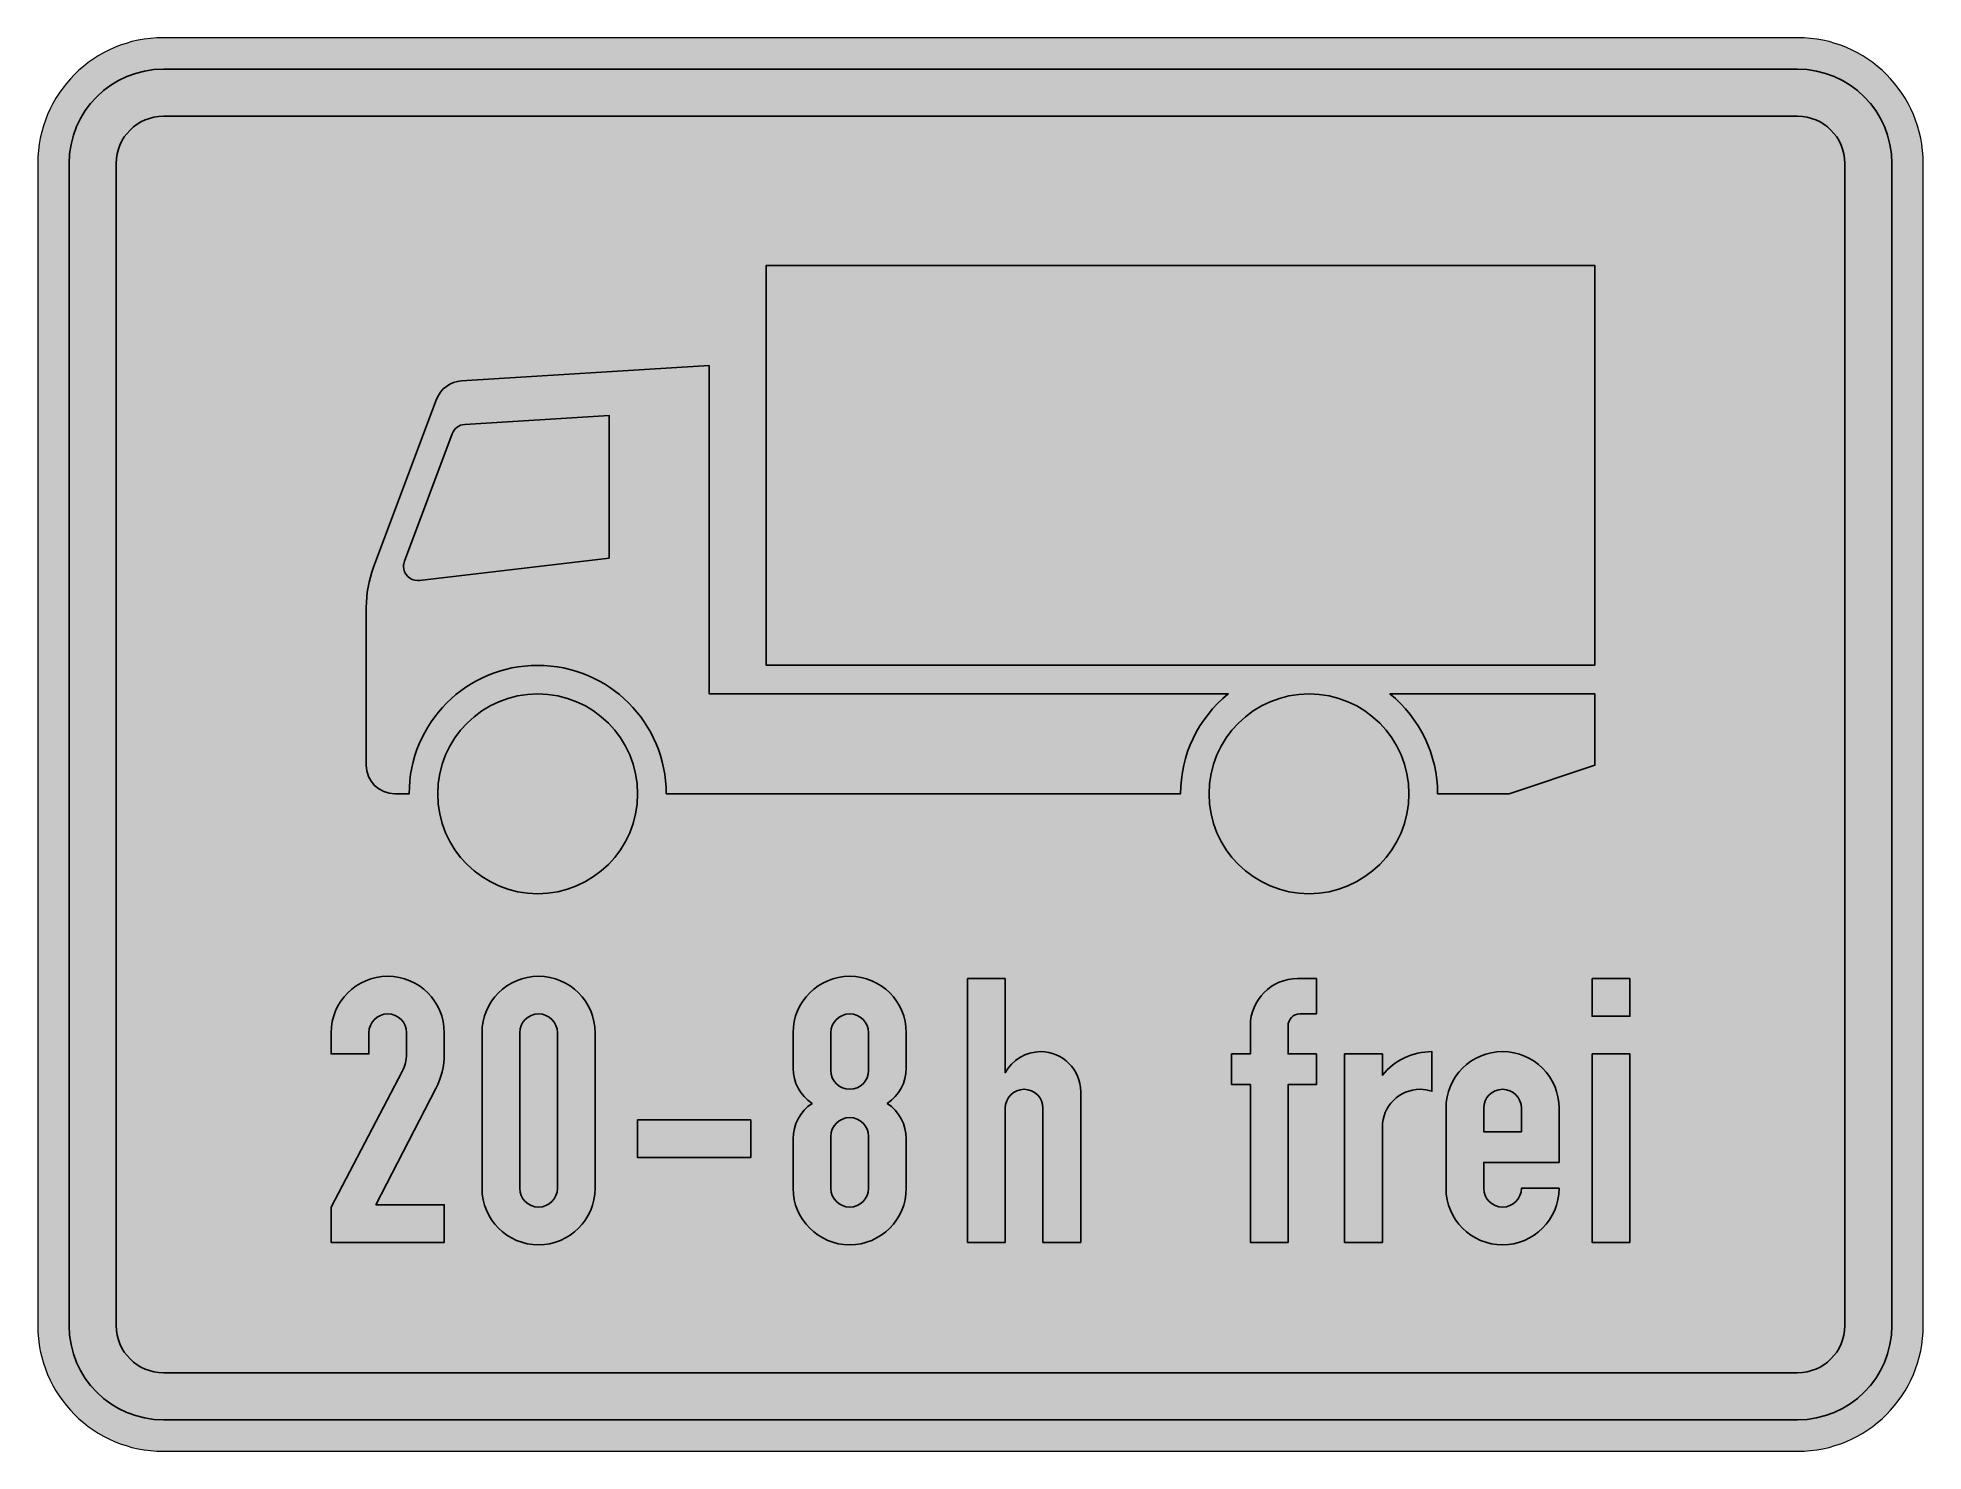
# Model space of a CAD drawing. Header units: centimetres. Extents: x 0 to 60, y 0 to 45.
import ezdxf

# ---------------------------------------------------------------- set-up
doc = ezdxf.new("R2010")
doc.units = ezdxf.units.CM
doc.header["$MEASUREMENT"] = 0
doc.layers.add('Ebene 1', color=7, linetype='Continuous')

msp = doc.modelspace()

# ---------------------------------------------------------------- hatches: boundary and pattern name
at = {"layer": 'Ebene 1', "true_color": 0xfefefe}
h = msp.add_hatch(color=7, dxfattribs=at)
edge = h.paths.add_edge_path()
edge.add_spline(control_points=[(4, 0), (1.78975, 0), (0, 1.78975), (0, 4), (0, 4), (0, 41), (0, 41), (0, 43.21025), (1.78975, 45), (4, 45), (4, 45), (56, 45), (56, 45), (58.21025, 45), (60, 43.21025), (60, 41), (60, 41), (60, 4), (60, 4), (60, 1.78975), (58.21025, 0), (56, 0), (56, 0), (4, 0), (4, 0)], knot_values=[0, 0, 0, 0, 0.125, 0.125, 0.125, 0.25, 0.25, 0.25, 0.375, 0.375, 0.375, 0.5, 0.5, 0.5, 0.625, 0.625, 0.625, 0.75, 0.75, 0.75, 0.875, 0.875, 0.875, 1, 1, 1, 1], degree=3, periodic=1)
at = {"layer": 'Ebene 1', "true_color": 0x2b2a29}
h = msp.add_hatch(color=250, dxfattribs=at)
edge = h.paths.add_edge_path()
edge.add_spline(control_points=[(4, 1), (2.34231, 1), (1, 2.34231), (1, 4), (1, 4), (1, 41), (1, 41), (1, 42.65769), (2.34231, 44), (4, 44), (4, 44), (56, 44), (56, 44), (57.65769, 44), (59, 42.65769), (59, 41), (59, 41), (59, 4), (59, 4), (59, 2.34231), (57.65769, 1), (56, 1), (56, 1), (4, 1), (4, 1)], knot_values=[0, 0, 0, 0, 0.125, 0.125, 0.125, 0.25, 0.25, 0.25, 0.375, 0.375, 0.375, 0.5, 0.5, 0.5, 0.625, 0.625, 0.625, 0.75, 0.75, 0.75, 0.875, 0.875, 0.875, 1, 1, 1, 1], degree=3, periodic=1)
at = {"layer": 'Ebene 1', "true_color": 0xfefefe}
h = msp.add_hatch(color=7, dxfattribs=at)
edge = h.paths.add_edge_path()
edge.add_spline(control_points=[(4, 2.5), (3.17116, 2.5), (2.5, 3.17116), (2.5, 4), (2.5, 4), (2.5, 41), (2.5, 41), (2.5, 41.82884), (3.17116, 42.5), (4, 42.5), (4, 42.5), (56, 42.5), (56, 42.5), (56.82884, 42.5), (57.5, 41.82884), (57.5, 41), (57.5, 41), (57.5, 4), (57.5, 4), (57.5, 3.17116), (56.82884, 2.5), (56, 2.5), (56, 2.5), (4, 2.5), (4, 2.5)], knot_values=[0, 0, 0, 0, 0.125, 0.125, 0.125, 0.25, 0.25, 0.25, 0.375, 0.375, 0.375, 0.5, 0.5, 0.5, 0.625, 0.625, 0.625, 0.75, 0.75, 0.75, 0.875, 0.875, 0.875, 1, 1, 1, 1], degree=3, periodic=1)
at = {"layer": 'Ebene 1', "true_color": 0x2b2a29}
h = msp.add_hatch(color=250, dxfattribs=at)
edge = h.paths.add_edge_path()
edge.add_spline(control_points=[(49.5454, 25.02273), (49.5454, 25.02273), (49.5454, 37.75), (49.5454, 37.75), (49.5454, 37.75), (23.1818, 37.75), (23.1818, 37.75), (23.1818, 37.75), (23.1818, 25.02273), (23.1818, 25.02273), (23.1818, 25.02273), (49.5454, 25.02273), (49.5454, 25.02273)], knot_values=[0, 0, 0, 0, 0.25, 0.25, 0.25, 0.5, 0.5, 0.5, 0.75, 0.75, 0.75, 1, 1, 1, 1], degree=3, periodic=1)
h = msp.add_hatch(color=250, dxfattribs=at)
edge = h.paths.add_edge_path()
edge.add_spline(control_points=[(21.3636, 34.56818), (21.3636, 34.56818), (13.48826, 34.07823), (13.48826, 34.07823), (13.12997, 34.05584), (12.81898, 33.82564), (12.69293, 33.48951), (12.69293, 33.48951), (10.68642, 28.14127), (10.68642, 28.14127), (10.53262, 27.73111), (10.455, 27.30305), (10.455, 26.865), (10.455, 26.865), (10.455, 21.84), (10.455, 21.84), (10.455, 21.33717), (10.86217, 20.93), (11.365, 20.93), (11.365, 20.93), (11.82, 20.93), (11.82, 20.93), (11.82, 23.18998), (13.65002, 25.02), (15.91, 25.02), (18.16998, 25.02), (20, 23.18998), (20, 20.93), (20, 20.93), (36.365, 20.93), (36.365, 20.93), (36.365, 22.1667), (36.92229, 23.33364), (37.88413, 24.111), (37.88413, 24.111), (21.3636, 24.11364), (21.3636, 24.11364), (21.3636, 24.11364), (21.3636, 34.56818), (21.3636, 34.56818)], knot_values=[0, 0, 0, 0, 0.07692308, 0.07692308, 0.07692308, 0.15384615, 0.15384615, 0.15384615, 0.23076923, 0.23076923, 0.23076923, 0.30769231, 0.30769231, 0.30769231, 0.38461538, 0.38461538, 0.38461538, 0.46153846, 0.46153846, 0.46153846, 0.53846154, 0.53846154, 0.53846154, 0.61538462, 0.61538462, 0.61538462, 0.69230769, 0.69230769, 0.69230769, 0.76923077, 0.76923077, 0.76923077, 0.84615385, 0.84615385, 0.84615385, 0.92307692, 0.92307692, 0.92307692, 1, 1, 1, 1], degree=3, periodic=1)
at = {"layer": 'Ebene 1', "true_color": 0xfefefe}
h = msp.add_hatch(color=7, dxfattribs=at)
edge = h.paths.add_edge_path()
edge.add_spline(control_points=[(18.1818, 28.43182), (18.1818, 28.43182), (18.1818, 32.97727), (18.1818, 32.97727), (18.1818, 32.97727), (13.58663, 32.68911), (13.58663, 32.68911), (13.40748, 32.67792), (13.25199, 32.56282), (13.18897, 32.39475), (13.18897, 32.39475), (11.66895, 28.33472), (11.66895, 28.33472), (11.64971, 28.28339), (11.64, 28.22982), (11.64, 28.175), (11.64, 27.92358), (11.84358, 27.72), (12.095, 27.72), (12.11932, 27.72), (12.12397, 27.72027), (12.14812, 27.72311), (12.14812, 27.72311), (18.1818, 28.43182), (18.1818, 28.43182)], knot_values=[0, 0, 0, 0, 0.125, 0.125, 0.125, 0.25, 0.25, 0.25, 0.375, 0.375, 0.375, 0.5, 0.5, 0.5, 0.625, 0.625, 0.625, 0.75, 0.75, 0.75, 0.875, 0.875, 0.875, 1, 1, 1, 1], degree=3, periodic=1)
at = {"layer": 'Ebene 1', "true_color": 0x2b2a29}
h = msp.add_hatch(color=250, dxfattribs=at)
edge = h.paths.add_edge_path()
edge.add_spline(control_points=[(19.09, 20.93), (19.09, 22.68715), (17.66715, 24.11), (15.91, 24.11), (14.15285, 24.11), (12.73, 22.68715), (12.73, 20.93), (12.73, 19.17285), (14.15285, 17.75), (15.91, 17.75), (17.66715, 17.75), (19.09, 19.17285), (19.09, 20.93)], knot_values=[0, 0, 0, 0, 0.25, 0.25, 0.25, 0.5, 0.5, 0.5, 0.75, 0.75, 0.75, 1, 1, 1, 1], degree=3, periodic=1)
h = msp.add_hatch(color=250, dxfattribs=at)
edge = h.paths.add_edge_path()
edge.add_spline(control_points=[(43.635, 20.93), (43.635, 22.68715), (42.21215, 24.11), (40.455, 24.11), (38.69785, 24.11), (37.275, 22.68715), (37.275, 20.93), (37.275, 19.17285), (38.69785, 17.75), (40.455, 17.75), (42.21215, 17.75), (43.635, 19.17285), (43.635, 20.93)], knot_values=[0, 0, 0, 0, 0.25, 0.25, 0.25, 0.5, 0.5, 0.5, 0.75, 0.75, 0.75, 1, 1, 1, 1], degree=3, periodic=1)
h = msp.add_hatch(color=250, dxfattribs=at)
edge = h.paths.add_edge_path()
edge.add_spline(control_points=[(46.8181, 20.93182), (46.8181, 20.93182), (49.5454, 21.84091), (49.5454, 21.84091), (49.5454, 21.84091), (49.5454, 24.11364), (49.5454, 24.11364), (49.5454, 24.11364), (43.02587, 24.111), (43.02587, 24.111), (43.98771, 23.33364), (44.545, 22.1667), (44.545, 20.93), (44.545, 20.93), (46.8181, 20.93182), (46.8181, 20.93182)], knot_values=[0, 0, 0, 0, 0.2, 0.2, 0.2, 0.4, 0.4, 0.4, 0.6, 0.6, 0.6, 0.8, 0.8, 0.8, 1, 1, 1, 1], degree=3, periodic=1)
h = msp.add_hatch(color=250, dxfattribs=at)
edge = h.paths.add_edge_path()
edge.add_spline(control_points=[(11.60039, 12.09102), (11.69045, 12.26289), (11.7375, 12.45401), (11.7375, 12.64805), (11.7375, 12.64805), (11.7375, 13.32305), (11.7375, 13.32305), (11.7375, 13.65441), (11.46887, 13.92305), (11.1375, 13.92305), (10.80613, 13.92305), (10.5375, 13.65441), (10.5375, 13.32305), (10.5375, 13.32305), (10.5375, 12.64805), (10.5375, 12.64805), (10.5375, 12.64805), (9.3375, 12.64805), (9.3375, 12.64805), (9.3375, 12.64805), (9.3375, 13.32305), (9.3375, 13.32305), (9.3375, 14.31716), (10.14338, 15.12305), (11.1375, 15.12305), (12.13161, 15.12305), (12.9375, 14.31716), (12.9375, 13.32305), (12.9375, 13.32305), (12.9375, 12.64804), (12.9375, 12.64804), (12.9375, 12.26534), (12.84598, 11.88818), (12.67056, 11.54803), (12.67056, 11.54803), (10.7625, 7.84805), (10.7625, 7.84805), (10.7625, 7.84805), (12.9375, 7.84805), (12.9375, 7.84805), (12.9375, 7.84805), (12.9375, 6.64805), (12.9375, 6.64805), (12.9375, 6.64805), (9.3375, 6.64805), (9.3375, 6.64805), (9.3375, 6.64805), (9.3375, 7.77305), (9.3375, 7.77305), (9.3375, 7.77305), (11.60039, 12.09102), (11.60039, 12.09102)], knot_values=[0, 0, 0, 0, 0.05882353, 0.05882353, 0.05882353, 0.11764706, 0.11764706, 0.11764706, 0.17647059, 0.17647059, 0.17647059, 0.23529412, 0.23529412, 0.23529412, 0.29411765, 0.29411765, 0.29411765, 0.35294118, 0.35294118, 0.35294118, 0.41176471, 0.41176471, 0.41176471, 0.47058824, 0.47058824, 0.47058824, 0.52941176, 0.52941176, 0.52941176, 0.58823529, 0.58823529, 0.58823529, 0.64705882, 0.64705882, 0.64705882, 0.70588235, 0.70588235, 0.70588235, 0.76470588, 0.76470588, 0.76470588, 0.82352941, 0.82352941, 0.82352941, 0.88235294, 0.88235294, 0.88235294, 0.94117647, 0.94117647, 0.94117647, 1, 1, 1, 1], degree=3, periodic=1)
h = msp.add_hatch(color=250, dxfattribs=at)
edge = h.paths.add_edge_path()
edge.add_spline(control_points=[(14.1375, 13.32305), (14.1375, 13.32305), (14.1375, 8.37304), (14.1375, 8.37304), (14.1375, 7.37893), (14.94338, 6.57305), (15.93749, 6.57305), (16.93161, 6.57305), (17.7375, 7.37893), (17.7375, 8.37304), (17.7375, 8.37304), (17.7375, 13.32305), (17.7375, 13.32305), (17.7375, 14.31716), (16.93161, 15.12305), (15.9375, 15.12305), (14.94338, 15.12305), (14.1375, 14.31716), (14.1375, 13.32305)], knot_values=[0, 0, 0, 0, 0.16666667, 0.16666667, 0.16666667, 0.33333333, 0.33333333, 0.33333333, 0.5, 0.5, 0.5, 0.66666667, 0.66666667, 0.66666667, 0.83333333, 0.83333333, 0.83333333, 1, 1, 1, 1], degree=3, periodic=1)
h = msp.add_hatch(color=250, dxfattribs=at)
edge = h.paths.add_edge_path()
edge.add_spline(control_points=[(24.0375, 13.32305), (24.0375, 13.32305), (24.0375, 12.19805), (24.0375, 12.19805), (24.0375, 11.74556), (24.26419, 11.32317), (24.64126, 11.07305), (24.26419, 10.82292), (24.0375, 10.40053), (24.0375, 9.94805), (24.0375, 9.94805), (24.0375, 8.37305), (24.0375, 8.37305), (24.0375, 7.37893), (24.84338, 6.57305), (25.83749, 6.57305), (26.83161, 6.57305), (27.6375, 7.37893), (27.6375, 8.37304), (27.6375, 8.37304), (27.6375, 9.94805), (27.6375, 9.94805), (27.6375, 10.40053), (27.41081, 10.82292), (27.03374, 11.07305), (27.41081, 11.32317), (27.6375, 11.74556), (27.6375, 12.19805), (27.6375, 12.19805), (27.6375, 13.32305), (27.6375, 13.32305), (27.6375, 14.31716), (26.83161, 15.12305), (25.8375, 15.12305), (24.84338, 15.12305), (24.0375, 14.31716), (24.0375, 13.32305)], knot_values=[0, 0, 0, 0, 0.08333333, 0.08333333, 0.08333333, 0.16666667, 0.16666667, 0.16666667, 0.25, 0.25, 0.25, 0.33333333, 0.33333333, 0.33333333, 0.41666667, 0.41666667, 0.41666667, 0.5, 0.5, 0.5, 0.58333333, 0.58333333, 0.58333333, 0.66666667, 0.66666667, 0.66666667, 0.75, 0.75, 0.75, 0.83333333, 0.83333333, 0.83333333, 0.91666667, 0.91666667, 0.91666667, 1, 1, 1, 1], degree=3, periodic=1)
h = msp.add_hatch(color=250, dxfattribs=at)
edge = h.paths.add_edge_path()
edge.add_spline(control_points=[(30.7875, 15.04805), (30.7875, 15.04805), (30.7875, 12.04805), (30.7875, 12.04805), (31.00909, 12.46352), (31.44162, 12.72305), (31.9125, 12.72305), (32.61666, 12.72305), (33.1875, 12.15221), (33.1875, 11.44805), (33.1875, 11.44805), (33.1875, 6.64805), (33.1875, 6.64805), (33.1875, 6.64805), (31.9875, 6.64805), (31.9875, 6.64805), (31.9875, 6.64805), (31.9875, 10.92305), (31.9875, 10.92305), (31.9875, 11.25441), (31.71887, 11.52305), (31.3875, 11.52305), (31.05613, 11.52305), (30.7875, 11.25441), (30.7875, 10.92305), (30.7875, 10.92305), (30.7875, 6.64805), (30.7875, 6.64805), (30.7875, 6.64805), (29.5875, 6.64805), (29.5875, 6.64805), (29.5875, 6.64805), (29.5875, 15.04805), (29.5875, 15.04805), (29.5875, 15.04805), (30.7875, 15.04805), (30.7875, 15.04805)], knot_values=[0, 0, 0, 0, 0.08333333, 0.08333333, 0.08333333, 0.16666667, 0.16666667, 0.16666667, 0.25, 0.25, 0.25, 0.33333333, 0.33333333, 0.33333333, 0.41666667, 0.41666667, 0.41666667, 0.5, 0.5, 0.5, 0.58333333, 0.58333333, 0.58333333, 0.66666667, 0.66666667, 0.66666667, 0.75, 0.75, 0.75, 0.83333333, 0.83333333, 0.83333333, 0.91666667, 0.91666667, 0.91666667, 1, 1, 1, 1], degree=3, periodic=1)
h = msp.add_hatch(color=250, dxfattribs=at)
edge = h.paths.add_edge_path()
edge.add_spline(control_points=[(38.5875, 11.67305), (38.5875, 11.67305), (37.9875, 11.67305), (37.9875, 11.67305), (37.9875, 11.67305), (37.9875, 12.64805), (37.9875, 12.64805), (37.9875, 12.64805), (38.5875, 12.64805), (38.5875, 12.64805), (38.5875, 12.64805), (38.5875, 13.54804), (38.5875, 13.54804), (38.5875, 14.37647), (39.25907, 15.04805), (40.0875, 15.04805), (40.0875, 15.04805), (40.6875, 15.04805), (40.6875, 15.04805), (40.6875, 15.04805), (40.6875, 13.92304), (40.6875, 13.92304), (40.6875, 13.92304), (40.1625, 13.92304), (40.1625, 13.92304), (39.95539, 13.92304), (39.7875, 13.75515), (39.7875, 13.54804), (39.7875, 13.54804), (39.7875, 12.64805), (39.7875, 12.64805), (39.7875, 12.64805), (40.6875, 12.64805), (40.6875, 12.64805), (40.6875, 12.64805), (40.6875, 11.67305), (40.6875, 11.67305), (40.6875, 11.67305), (39.7875, 11.67305), (39.7875, 11.67305), (39.7875, 11.67305), (39.7875, 6.64805), (39.7875, 6.64805), (39.7875, 6.64805), (38.5875, 6.64805), (38.5875, 6.64805), (38.5875, 6.64805), (38.5875, 11.67305), (38.5875, 11.67305)], knot_values=[0, 0, 0, 0, 0.0625, 0.0625, 0.0625, 0.125, 0.125, 0.125, 0.1875, 0.1875, 0.1875, 0.25, 0.25, 0.25, 0.3125, 0.3125, 0.3125, 0.375, 0.375, 0.375, 0.4375, 0.4375, 0.4375, 0.5, 0.5, 0.5, 0.5625, 0.5625, 0.5625, 0.625, 0.625, 0.625, 0.6875, 0.6875, 0.6875, 0.75, 0.75, 0.75, 0.8125, 0.8125, 0.8125, 0.875, 0.875, 0.875, 0.9375, 0.9375, 0.9375, 1, 1, 1, 1], degree=3, periodic=1)
h = msp.add_hatch(color=250, dxfattribs=at)
edge = h.paths.add_edge_path()
edge.add_spline(control_points=[(49.4625, 15.04805), (49.4625, 15.04805), (50.6625, 15.04805), (50.6625, 15.04805), (50.6625, 15.04805), (50.6625, 13.84805), (50.6625, 13.84805), (50.6625, 13.84805), (49.4625, 13.84805), (49.4625, 13.84805), (49.4625, 13.84805), (49.4625, 15.04805), (49.4625, 15.04805)], knot_values=[0, 0, 0, 0, 0.25, 0.25, 0.25, 0.5, 0.5, 0.5, 0.75, 0.75, 0.75, 1, 1, 1, 1], degree=3, periodic=1)
h = msp.add_hatch(color=250, dxfattribs=at)
edge = h.paths.add_edge_path()
edge.add_spline(control_points=[(15.3375, 13.32305), (15.3375, 13.32305), (15.3375, 8.37304), (15.3375, 8.37304), (15.3375, 8.04168), (15.60613, 7.77304), (15.93749, 7.77304), (16.26887, 7.77304), (16.5375, 8.04168), (16.5375, 8.37304), (16.5375, 8.37304), (16.5375, 13.32305), (16.5375, 13.32305), (16.5375, 13.65441), (16.26887, 13.92305), (15.9375, 13.92305), (15.60613, 13.92305), (15.3375, 13.65441), (15.3375, 13.32305)], knot_values=[0, 0, 0, 0, 0.16666667, 0.16666667, 0.16666667, 0.33333333, 0.33333333, 0.33333333, 0.5, 0.5, 0.5, 0.66666667, 0.66666667, 0.66666667, 0.83333333, 0.83333333, 0.83333333, 1, 1, 1, 1], degree=3, periodic=1)
h = msp.add_hatch(color=250, dxfattribs=at)
edge = h.paths.add_edge_path()
edge.add_spline(control_points=[(25.2375, 13.32305), (25.2375, 13.32305), (25.2375, 12.12305), (25.2375, 12.12305), (25.2375, 11.79168), (25.50613, 11.52305), (25.83749, 11.52305), (26.16887, 11.52305), (26.4375, 11.79168), (26.4375, 12.12305), (26.4375, 12.12305), (26.4375, 13.32305), (26.4375, 13.32305), (26.4375, 13.65441), (26.16887, 13.92305), (25.8375, 13.92305), (25.50613, 13.92305), (25.2375, 13.65441), (25.2375, 13.32305)], knot_values=[0, 0, 0, 0, 0.16666667, 0.16666667, 0.16666667, 0.33333333, 0.33333333, 0.33333333, 0.5, 0.5, 0.5, 0.66666667, 0.66666667, 0.66666667, 0.83333333, 0.83333333, 0.83333333, 1, 1, 1, 1], degree=3, periodic=1)
h = msp.add_hatch(color=250, dxfattribs=at)
edge = h.paths.add_edge_path()
edge.add_spline(control_points=[(41.5875, 12.64805), (41.5875, 12.64805), (42.7875, 12.64805), (42.7875, 12.64805), (42.7875, 12.64805), (42.78749, 11.97084), (42.78749, 11.97084), (43.17195, 12.44658), (43.75084, 12.72305), (44.3625, 12.72305), (44.3625, 12.72305), (44.3625, 11.46294), (44.3625, 11.46294), (44.24147, 11.50276), (44.1149, 11.52305), (43.9875, 11.52305), (43.32476, 11.52305), (42.7875, 10.98579), (42.7875, 10.32305), (42.7875, 10.32305), (42.7875, 6.64805), (42.7875, 6.64805), (42.7875, 6.64805), (41.5875, 6.64805), (41.5875, 6.64805), (41.5875, 6.64805), (41.5875, 12.64805), (41.5875, 12.64805)], knot_values=[0, 0, 0, 0, 0.11111111, 0.11111111, 0.11111111, 0.22222222, 0.22222222, 0.22222222, 0.33333333, 0.33333333, 0.33333333, 0.44444444, 0.44444444, 0.44444444, 0.55555556, 0.55555556, 0.55555556, 0.66666667, 0.66666667, 0.66666667, 0.77777778, 0.77777778, 0.77777778, 0.88888889, 0.88888889, 0.88888889, 1, 1, 1, 1], degree=3, periodic=1)
h = msp.add_hatch(color=250, dxfattribs=at)
edge = h.paths.add_edge_path()
edge.add_spline(control_points=[(44.8125, 10.92305), (44.8125, 11.91716), (45.61838, 12.72305), (46.6125, 12.72305), (47.60661, 12.72305), (48.4125, 11.91716), (48.4125, 10.92305), (48.4125, 10.92305), (48.4125, 9.19805), (48.4125, 9.19805), (48.4125, 9.19805), (46.0125, 9.19805), (46.0125, 9.19805), (46.0125, 9.19805), (46.0125, 8.37304), (46.0125, 8.37304), (46.0125, 8.04168), (46.28113, 7.77304), (46.61249, 7.77304), (46.94387, 7.77304), (47.2125, 8.04168), (47.2125, 8.37304), (47.2125, 8.37304), (48.4125, 8.37304), (48.4125, 8.37304), (48.4125, 7.37893), (47.60661, 6.57305), (46.61249, 6.57305), (45.61838, 6.57305), (44.8125, 7.37893), (44.8125, 8.37305), (44.8125, 8.37305), (44.8125, 10.92305), (44.8125, 10.92305)], knot_values=[0, 0, 0, 0, 0.09090909, 0.09090909, 0.09090909, 0.18181818, 0.18181818, 0.18181818, 0.27272727, 0.27272727, 0.27272727, 0.36363636, 0.36363636, 0.36363636, 0.45454545, 0.45454545, 0.45454545, 0.54545455, 0.54545455, 0.54545455, 0.63636364, 0.63636364, 0.63636364, 0.72727273, 0.72727273, 0.72727273, 0.81818182, 0.81818182, 0.81818182, 0.90909091, 0.90909091, 0.90909091, 1, 1, 1, 1], degree=3, periodic=1)
h = msp.add_hatch(color=250, dxfattribs=at)
edge = h.paths.add_edge_path()
edge.add_spline(control_points=[(49.4625, 12.64805), (49.4625, 12.64805), (50.6625, 12.64805), (50.6625, 12.64805), (50.6625, 12.64805), (50.6625, 6.64805), (50.6625, 6.64805), (50.6625, 6.64805), (49.4625, 6.64805), (49.4625, 6.64805), (49.4625, 6.64805), (49.4625, 12.64805), (49.4625, 12.64805)], knot_values=[0, 0, 0, 0, 0.25, 0.25, 0.25, 0.5, 0.5, 0.5, 0.75, 0.75, 0.75, 1, 1, 1, 1], degree=3, periodic=1)
h = msp.add_hatch(color=250, dxfattribs=at)
edge = h.paths.add_edge_path()
edge.add_spline(control_points=[(46.0125, 10.92305), (46.0125, 10.92305), (46.0125, 10.17305), (46.0125, 10.17305), (46.0125, 10.17305), (47.2125, 10.17305), (47.2125, 10.17305), (47.2125, 10.17305), (47.2125, 10.92305), (47.2125, 10.92305), (47.2125, 11.25441), (46.94387, 11.52305), (46.6125, 11.52305), (46.28113, 11.52305), (46.0125, 11.25441), (46.0125, 10.92305)], knot_values=[0, 0, 0, 0, 0.2, 0.2, 0.2, 0.4, 0.4, 0.4, 0.6, 0.6, 0.6, 0.8, 0.8, 0.8, 1, 1, 1, 1], degree=3, periodic=1)
h = msp.add_hatch(color=250, dxfattribs=at)
edge = h.paths.add_edge_path()
edge.add_spline(control_points=[(19.0875, 10.54805), (19.0875, 10.54805), (22.6875, 10.54805), (22.6875, 10.54805), (22.6875, 10.54805), (22.6875, 9.34805), (22.6875, 9.34805), (22.6875, 9.34805), (19.0875, 9.34805), (19.0875, 9.34805), (19.0875, 9.34805), (19.0875, 10.54805), (19.0875, 10.54805)], knot_values=[0, 0, 0, 0, 0.25, 0.25, 0.25, 0.5, 0.5, 0.5, 0.75, 0.75, 0.75, 1, 1, 1, 1], degree=3, periodic=1)
h = msp.add_hatch(color=250, dxfattribs=at)
edge = h.paths.add_edge_path()
edge.add_spline(control_points=[(25.2375, 10.02305), (25.2375, 10.02305), (25.2375, 8.37304), (25.2375, 8.37304), (25.2375, 8.04168), (25.50613, 7.77304), (25.83749, 7.77304), (26.16887, 7.77304), (26.4375, 8.04168), (26.4375, 8.37304), (26.4375, 8.37304), (26.4375, 10.02305), (26.4375, 10.02305), (26.4375, 10.35441), (26.16887, 10.62305), (25.8375, 10.62305), (25.50613, 10.62305), (25.2375, 10.35441), (25.2375, 10.02305)], knot_values=[0, 0, 0, 0, 0.16666667, 0.16666667, 0.16666667, 0.33333333, 0.33333333, 0.33333333, 0.5, 0.5, 0.5, 0.66666667, 0.66666667, 0.66666667, 0.83333333, 0.83333333, 0.83333333, 1, 1, 1, 1], degree=3, periodic=1)

# ---------------------------------------------------------------- linework, layer by layer
at = {"layer": 'Ebene 1', "color": 250, "lineweight": 0}
msp.add_open_spline([(4, 0), (1.78975, 0), (0, 1.78975), (0, 4), (0, 4), (0, 41), (0, 41), (0, 43.21025), (1.78975, 45), (4, 45), (4, 45), (56, 45), (56, 45), (58.21025, 45), (60, 43.21025), (60, 41), (60, 41), (60, 4), (60, 4), (60, 1.78975), (58.21025, 0), (56, 0), (56, 0), (4, 0), (4, 0)], degree=3, knots=[0, 0, 0, 0, 0.125, 0.125, 0.125, 0.25, 0.25, 0.25, 0.375, 0.375, 0.375, 0.5, 0.5, 0.5, 0.625, 0.625, 0.625, 0.75, 0.75, 0.75, 0.875, 0.875, 0.875, 1, 1, 1, 1], dxfattribs=at)
at = {"layer": 'Ebene 1', "color": 250}
for points, knots in [([(4, 1), (2.34231, 1), (1, 2.34231), (1, 4), (1, 4), (1, 41), (1, 41), (1, 42.65769), (2.34231, 44), (4, 44), (4, 44), (56, 44), (56, 44), (57.65769, 44), (59, 42.65769), (59, 41), (59, 41), (59, 4), (59, 4), (59, 2.34231), (57.65769, 1), (56, 1), (56, 1), (4, 1), (4, 1)], [0, 0, 0, 0, 0.125, 0.125, 0.125, 0.25, 0.25, 0.25, 0.375, 0.375, 0.375, 0.5, 0.5, 0.5, 0.625, 0.625, 0.625, 0.75, 0.75, 0.75, 0.875, 0.875, 0.875, 1, 1, 1, 1]), ([(49.5454, 25.02273), (49.5454, 25.02273), (49.5454, 37.75), (49.5454, 37.75), (49.5454, 37.75), (23.1818, 37.75), (23.1818, 37.75), (23.1818, 37.75), (23.1818, 25.02273), (23.1818, 25.02273), (23.1818, 25.02273), (49.5454, 25.02273), (49.5454, 25.02273)], [0, 0, 0, 0, 0.25, 0.25, 0.25, 0.5, 0.5, 0.5, 0.75, 0.75, 0.75, 1, 1, 1, 1]), ([(21.3636, 34.56818), (21.3636, 34.56818), (13.48826, 34.07823), (13.48826, 34.07823), (13.12997, 34.05584), (12.81898, 33.82564), (12.69293, 33.48951), (12.69293, 33.48951), (10.68642, 28.14127), (10.68642, 28.14127), (10.53262, 27.73111), (10.455, 27.30305), (10.455, 26.865), (10.455, 26.865), (10.455, 21.84), (10.455, 21.84), (10.455, 21.33717), (10.86217, 20.93), (11.365, 20.93), (11.365, 20.93), (11.82, 20.93), (11.82, 20.93), (11.82, 23.18998), (13.65002, 25.02), (15.91, 25.02), (18.16998, 25.02), (20, 23.18998), (20, 20.93), (20, 20.93), (36.365, 20.93), (36.365, 20.93), (36.365, 22.1667), (36.92229, 23.33364), (37.88413, 24.111), (37.88413, 24.111), (21.3636, 24.11364), (21.3636, 24.11364), (21.3636, 24.11364), (21.3636, 34.56818), (21.3636, 34.56818)], [0, 0, 0, 0, 0.07692308, 0.07692308, 0.07692308, 0.15384615, 0.15384615, 0.15384615, 0.23076923, 0.23076923, 0.23076923, 0.30769231, 0.30769231, 0.30769231, 0.38461538, 0.38461538, 0.38461538, 0.46153846, 0.46153846, 0.46153846, 0.53846154, 0.53846154, 0.53846154, 0.61538462, 0.61538462, 0.61538462, 0.69230769, 0.69230769, 0.69230769, 0.76923077, 0.76923077, 0.76923077, 0.84615385, 0.84615385, 0.84615385, 0.92307692, 0.92307692, 0.92307692, 1, 1, 1, 1]), ([(19.09, 20.93), (19.09, 22.68715), (17.66715, 24.11), (15.91, 24.11), (14.15285, 24.11), (12.73, 22.68715), (12.73, 20.93), (12.73, 19.17285), (14.15285, 17.75), (15.91, 17.75), (17.66715, 17.75), (19.09, 19.17285), (19.09, 20.93)], [0, 0, 0, 0, 0.25, 0.25, 0.25, 0.5, 0.5, 0.5, 0.75, 0.75, 0.75, 1, 1, 1, 1]), ([(43.635, 20.93), (43.635, 22.68715), (42.21215, 24.11), (40.455, 24.11), (38.69785, 24.11), (37.275, 22.68715), (37.275, 20.93), (37.275, 19.17285), (38.69785, 17.75), (40.455, 17.75), (42.21215, 17.75), (43.635, 19.17285), (43.635, 20.93)], [0, 0, 0, 0, 0.25, 0.25, 0.25, 0.5, 0.5, 0.5, 0.75, 0.75, 0.75, 1, 1, 1, 1]), ([(46.8181, 20.93182), (46.8181, 20.93182), (49.5454, 21.84091), (49.5454, 21.84091), (49.5454, 21.84091), (49.5454, 24.11364), (49.5454, 24.11364), (49.5454, 24.11364), (43.02587, 24.111), (43.02587, 24.111), (43.98771, 23.33364), (44.545, 22.1667), (44.545, 20.93), (44.545, 20.93), (46.8181, 20.93182), (46.8181, 20.93182)], [0, 0, 0, 0, 0.2, 0.2, 0.2, 0.4, 0.4, 0.4, 0.6, 0.6, 0.6, 0.8, 0.8, 0.8, 1, 1, 1, 1]), ([(11.60039, 12.09102), (11.69045, 12.26289), (11.7375, 12.45401), (11.7375, 12.64805), (11.7375, 12.64805), (11.7375, 13.32305), (11.7375, 13.32305), (11.7375, 13.65441), (11.46887, 13.92305), (11.1375, 13.92305), (10.80613, 13.92305), (10.5375, 13.65441), (10.5375, 13.32305), (10.5375, 13.32305), (10.5375, 12.64805), (10.5375, 12.64805), (10.5375, 12.64805), (9.3375, 12.64805), (9.3375, 12.64805), (9.3375, 12.64805), (9.3375, 13.32305), (9.3375, 13.32305), (9.3375, 14.31716), (10.14338, 15.12305), (11.1375, 15.12305), (12.13161, 15.12305), (12.9375, 14.31716), (12.9375, 13.32305), (12.9375, 13.32305), (12.9375, 12.64804), (12.9375, 12.64804), (12.9375, 12.26534), (12.84598, 11.88818), (12.67056, 11.54803), (12.67056, 11.54803), (10.7625, 7.84805), (10.7625, 7.84805), (10.7625, 7.84805), (12.9375, 7.84805), (12.9375, 7.84805), (12.9375, 7.84805), (12.9375, 6.64805), (12.9375, 6.64805), (12.9375, 6.64805), (9.3375, 6.64805), (9.3375, 6.64805), (9.3375, 6.64805), (9.3375, 7.77305), (9.3375, 7.77305), (9.3375, 7.77305), (11.60039, 12.09102), (11.60039, 12.09102)], [0, 0, 0, 0, 0.05882353, 0.05882353, 0.05882353, 0.11764706, 0.11764706, 0.11764706, 0.17647059, 0.17647059, 0.17647059, 0.23529412, 0.23529412, 0.23529412, 0.29411765, 0.29411765, 0.29411765, 0.35294118, 0.35294118, 0.35294118, 0.41176471, 0.41176471, 0.41176471, 0.47058824, 0.47058824, 0.47058824, 0.52941176, 0.52941176, 0.52941176, 0.58823529, 0.58823529, 0.58823529, 0.64705882, 0.64705882, 0.64705882, 0.70588235, 0.70588235, 0.70588235, 0.76470588, 0.76470588, 0.76470588, 0.82352941, 0.82352941, 0.82352941, 0.88235294, 0.88235294, 0.88235294, 0.94117647, 0.94117647, 0.94117647, 1, 1, 1, 1]), ([(14.1375, 13.32305), (14.1375, 13.32305), (14.1375, 8.37304), (14.1375, 8.37304), (14.1375, 7.37893), (14.94338, 6.57305), (15.93749, 6.57305), (16.93161, 6.57305), (17.7375, 7.37893), (17.7375, 8.37304), (17.7375, 8.37304), (17.7375, 13.32305), (17.7375, 13.32305), (17.7375, 14.31716), (16.93161, 15.12305), (15.9375, 15.12305), (14.94338, 15.12305), (14.1375, 14.31716), (14.1375, 13.32305)], [0, 0, 0, 0, 0.16666667, 0.16666667, 0.16666667, 0.33333333, 0.33333333, 0.33333333, 0.5, 0.5, 0.5, 0.66666667, 0.66666667, 0.66666667, 0.83333333, 0.83333333, 0.83333333, 1, 1, 1, 1]), ([(24.0375, 13.32305), (24.0375, 13.32305), (24.0375, 12.19805), (24.0375, 12.19805), (24.0375, 11.74556), (24.26419, 11.32317), (24.64126, 11.07305), (24.26419, 10.82292), (24.0375, 10.40053), (24.0375, 9.94805), (24.0375, 9.94805), (24.0375, 8.37305), (24.0375, 8.37305), (24.0375, 7.37893), (24.84338, 6.57305), (25.83749, 6.57305), (26.83161, 6.57305), (27.6375, 7.37893), (27.6375, 8.37304), (27.6375, 8.37304), (27.6375, 9.94805), (27.6375, 9.94805), (27.6375, 10.40053), (27.41081, 10.82292), (27.03374, 11.07305), (27.41081, 11.32317), (27.6375, 11.74556), (27.6375, 12.19805), (27.6375, 12.19805), (27.6375, 13.32305), (27.6375, 13.32305), (27.6375, 14.31716), (26.83161, 15.12305), (25.8375, 15.12305), (24.84338, 15.12305), (24.0375, 14.31716), (24.0375, 13.32305)], [0, 0, 0, 0, 0.08333333, 0.08333333, 0.08333333, 0.16666667, 0.16666667, 0.16666667, 0.25, 0.25, 0.25, 0.33333333, 0.33333333, 0.33333333, 0.41666667, 0.41666667, 0.41666667, 0.5, 0.5, 0.5, 0.58333333, 0.58333333, 0.58333333, 0.66666667, 0.66666667, 0.66666667, 0.75, 0.75, 0.75, 0.83333333, 0.83333333, 0.83333333, 0.91666667, 0.91666667, 0.91666667, 1, 1, 1, 1]), ([(30.7875, 15.04805), (30.7875, 15.04805), (30.7875, 12.04805), (30.7875, 12.04805), (31.00909, 12.46352), (31.44162, 12.72305), (31.9125, 12.72305), (32.61666, 12.72305), (33.1875, 12.15221), (33.1875, 11.44805), (33.1875, 11.44805), (33.1875, 6.64805), (33.1875, 6.64805), (33.1875, 6.64805), (31.9875, 6.64805), (31.9875, 6.64805), (31.9875, 6.64805), (31.9875, 10.92305), (31.9875, 10.92305), (31.9875, 11.25441), (31.71887, 11.52305), (31.3875, 11.52305), (31.05613, 11.52305), (30.7875, 11.25441), (30.7875, 10.92305), (30.7875, 10.92305), (30.7875, 6.64805), (30.7875, 6.64805), (30.7875, 6.64805), (29.5875, 6.64805), (29.5875, 6.64805), (29.5875, 6.64805), (29.5875, 15.04805), (29.5875, 15.04805), (29.5875, 15.04805), (30.7875, 15.04805), (30.7875, 15.04805)], [0, 0, 0, 0, 0.08333333, 0.08333333, 0.08333333, 0.16666667, 0.16666667, 0.16666667, 0.25, 0.25, 0.25, 0.33333333, 0.33333333, 0.33333333, 0.41666667, 0.41666667, 0.41666667, 0.5, 0.5, 0.5, 0.58333333, 0.58333333, 0.58333333, 0.66666667, 0.66666667, 0.66666667, 0.75, 0.75, 0.75, 0.83333333, 0.83333333, 0.83333333, 0.91666667, 0.91666667, 0.91666667, 1, 1, 1, 1]), ([(38.5875, 11.67305), (38.5875, 11.67305), (37.9875, 11.67305), (37.9875, 11.67305), (37.9875, 11.67305), (37.9875, 12.64805), (37.9875, 12.64805), (37.9875, 12.64805), (38.5875, 12.64805), (38.5875, 12.64805), (38.5875, 12.64805), (38.5875, 13.54804), (38.5875, 13.54804), (38.5875, 14.37647), (39.25907, 15.04805), (40.0875, 15.04805), (40.0875, 15.04805), (40.6875, 15.04805), (40.6875, 15.04805), (40.6875, 15.04805), (40.6875, 13.92304), (40.6875, 13.92304), (40.6875, 13.92304), (40.1625, 13.92304), (40.1625, 13.92304), (39.95539, 13.92304), (39.7875, 13.75515), (39.7875, 13.54804), (39.7875, 13.54804), (39.7875, 12.64805), (39.7875, 12.64805), (39.7875, 12.64805), (40.6875, 12.64805), (40.6875, 12.64805), (40.6875, 12.64805), (40.6875, 11.67305), (40.6875, 11.67305), (40.6875, 11.67305), (39.7875, 11.67305), (39.7875, 11.67305), (39.7875, 11.67305), (39.7875, 6.64805), (39.7875, 6.64805), (39.7875, 6.64805), (38.5875, 6.64805), (38.5875, 6.64805), (38.5875, 6.64805), (38.5875, 11.67305), (38.5875, 11.67305)], [0, 0, 0, 0, 0.0625, 0.0625, 0.0625, 0.125, 0.125, 0.125, 0.1875, 0.1875, 0.1875, 0.25, 0.25, 0.25, 0.3125, 0.3125, 0.3125, 0.375, 0.375, 0.375, 0.4375, 0.4375, 0.4375, 0.5, 0.5, 0.5, 0.5625, 0.5625, 0.5625, 0.625, 0.625, 0.625, 0.6875, 0.6875, 0.6875, 0.75, 0.75, 0.75, 0.8125, 0.8125, 0.8125, 0.875, 0.875, 0.875, 0.9375, 0.9375, 0.9375, 1, 1, 1, 1]), ([(49.4625, 15.04805), (49.4625, 15.04805), (50.6625, 15.04805), (50.6625, 15.04805), (50.6625, 15.04805), (50.6625, 13.84805), (50.6625, 13.84805), (50.6625, 13.84805), (49.4625, 13.84805), (49.4625, 13.84805), (49.4625, 13.84805), (49.4625, 15.04805), (49.4625, 15.04805)], [0, 0, 0, 0, 0.25, 0.25, 0.25, 0.5, 0.5, 0.5, 0.75, 0.75, 0.75, 1, 1, 1, 1]), ([(15.3375, 13.32305), (15.3375, 13.32305), (15.3375, 8.37304), (15.3375, 8.37304), (15.3375, 8.04168), (15.60613, 7.77304), (15.93749, 7.77304), (16.26887, 7.77304), (16.5375, 8.04168), (16.5375, 8.37304), (16.5375, 8.37304), (16.5375, 13.32305), (16.5375, 13.32305), (16.5375, 13.65441), (16.26887, 13.92305), (15.9375, 13.92305), (15.60613, 13.92305), (15.3375, 13.65441), (15.3375, 13.32305)], [0, 0, 0, 0, 0.16666667, 0.16666667, 0.16666667, 0.33333333, 0.33333333, 0.33333333, 0.5, 0.5, 0.5, 0.66666667, 0.66666667, 0.66666667, 0.83333333, 0.83333333, 0.83333333, 1, 1, 1, 1]), ([(25.2375, 13.32305), (25.2375, 13.32305), (25.2375, 12.12305), (25.2375, 12.12305), (25.2375, 11.79168), (25.50613, 11.52305), (25.83749, 11.52305), (26.16887, 11.52305), (26.4375, 11.79168), (26.4375, 12.12305), (26.4375, 12.12305), (26.4375, 13.32305), (26.4375, 13.32305), (26.4375, 13.65441), (26.16887, 13.92305), (25.8375, 13.92305), (25.50613, 13.92305), (25.2375, 13.65441), (25.2375, 13.32305)], [0, 0, 0, 0, 0.16666667, 0.16666667, 0.16666667, 0.33333333, 0.33333333, 0.33333333, 0.5, 0.5, 0.5, 0.66666667, 0.66666667, 0.66666667, 0.83333333, 0.83333333, 0.83333333, 1, 1, 1, 1]), ([(41.5875, 12.64805), (41.5875, 12.64805), (42.7875, 12.64805), (42.7875, 12.64805), (42.7875, 12.64805), (42.78749, 11.97084), (42.78749, 11.97084), (43.17195, 12.44658), (43.75084, 12.72305), (44.3625, 12.72305), (44.3625, 12.72305), (44.3625, 11.46294), (44.3625, 11.46294), (44.24147, 11.50276), (44.1149, 11.52305), (43.9875, 11.52305), (43.32476, 11.52305), (42.7875, 10.98579), (42.7875, 10.32305), (42.7875, 10.32305), (42.7875, 6.64805), (42.7875, 6.64805), (42.7875, 6.64805), (41.5875, 6.64805), (41.5875, 6.64805), (41.5875, 6.64805), (41.5875, 12.64805), (41.5875, 12.64805)], [0, 0, 0, 0, 0.11111111, 0.11111111, 0.11111111, 0.22222222, 0.22222222, 0.22222222, 0.33333333, 0.33333333, 0.33333333, 0.44444444, 0.44444444, 0.44444444, 0.55555556, 0.55555556, 0.55555556, 0.66666667, 0.66666667, 0.66666667, 0.77777778, 0.77777778, 0.77777778, 0.88888889, 0.88888889, 0.88888889, 1, 1, 1, 1]), ([(44.8125, 10.92305), (44.8125, 11.91716), (45.61838, 12.72305), (46.6125, 12.72305), (47.60661, 12.72305), (48.4125, 11.91716), (48.4125, 10.92305), (48.4125, 10.92305), (48.4125, 9.19805), (48.4125, 9.19805), (48.4125, 9.19805), (46.0125, 9.19805), (46.0125, 9.19805), (46.0125, 9.19805), (46.0125, 8.37304), (46.0125, 8.37304), (46.0125, 8.04168), (46.28113, 7.77304), (46.61249, 7.77304), (46.94387, 7.77304), (47.2125, 8.04168), (47.2125, 8.37304), (47.2125, 8.37304), (48.4125, 8.37304), (48.4125, 8.37304), (48.4125, 7.37893), (47.60661, 6.57305), (46.61249, 6.57305), (45.61838, 6.57305), (44.8125, 7.37893), (44.8125, 8.37305), (44.8125, 8.37305), (44.8125, 10.92305), (44.8125, 10.92305)], [0, 0, 0, 0, 0.09090909, 0.09090909, 0.09090909, 0.18181818, 0.18181818, 0.18181818, 0.27272727, 0.27272727, 0.27272727, 0.36363636, 0.36363636, 0.36363636, 0.45454545, 0.45454545, 0.45454545, 0.54545455, 0.54545455, 0.54545455, 0.63636364, 0.63636364, 0.63636364, 0.72727273, 0.72727273, 0.72727273, 0.81818182, 0.81818182, 0.81818182, 0.90909091, 0.90909091, 0.90909091, 1, 1, 1, 1]), ([(49.4625, 12.64805), (49.4625, 12.64805), (50.6625, 12.64805), (50.6625, 12.64805), (50.6625, 12.64805), (50.6625, 6.64805), (50.6625, 6.64805), (50.6625, 6.64805), (49.4625, 6.64805), (49.4625, 6.64805), (49.4625, 6.64805), (49.4625, 12.64805), (49.4625, 12.64805)], [0, 0, 0, 0, 0.25, 0.25, 0.25, 0.5, 0.5, 0.5, 0.75, 0.75, 0.75, 1, 1, 1, 1]), ([(46.0125, 10.92305), (46.0125, 10.92305), (46.0125, 10.17305), (46.0125, 10.17305), (46.0125, 10.17305), (47.2125, 10.17305), (47.2125, 10.17305), (47.2125, 10.17305), (47.2125, 10.92305), (47.2125, 10.92305), (47.2125, 11.25441), (46.94387, 11.52305), (46.6125, 11.52305), (46.28113, 11.52305), (46.0125, 11.25441), (46.0125, 10.92305)], [0, 0, 0, 0, 0.2, 0.2, 0.2, 0.4, 0.4, 0.4, 0.6, 0.6, 0.6, 0.8, 0.8, 0.8, 1, 1, 1, 1]), ([(19.0875, 10.54805), (19.0875, 10.54805), (22.6875, 10.54805), (22.6875, 10.54805), (22.6875, 10.54805), (22.6875, 9.34805), (22.6875, 9.34805), (22.6875, 9.34805), (19.0875, 9.34805), (19.0875, 9.34805), (19.0875, 9.34805), (19.0875, 10.54805), (19.0875, 10.54805)], [0, 0, 0, 0, 0.25, 0.25, 0.25, 0.5, 0.5, 0.5, 0.75, 0.75, 0.75, 1, 1, 1, 1]), ([(25.2375, 10.02305), (25.2375, 10.02305), (25.2375, 8.37304), (25.2375, 8.37304), (25.2375, 8.04168), (25.50613, 7.77304), (25.83749, 7.77304), (26.16887, 7.77304), (26.4375, 8.04168), (26.4375, 8.37304), (26.4375, 8.37304), (26.4375, 10.02305), (26.4375, 10.02305), (26.4375, 10.35441), (26.16887, 10.62305), (25.8375, 10.62305), (25.50613, 10.62305), (25.2375, 10.35441), (25.2375, 10.02305)], [0, 0, 0, 0, 0.16666667, 0.16666667, 0.16666667, 0.33333333, 0.33333333, 0.33333333, 0.5, 0.5, 0.5, 0.66666667, 0.66666667, 0.66666667, 0.83333333, 0.83333333, 0.83333333, 1, 1, 1, 1])]:
    msp.add_open_spline(points, degree=3, knots=knots, dxfattribs=at)
at = {"layer": 'Ebene 1', "color": 7}
for points in [[(4, 2.5), (3.17116, 2.5), (2.5, 3.17116), (2.5, 4), (2.5, 4), (2.5, 41), (2.5, 41), (2.5, 41.82884), (3.17116, 42.5), (4, 42.5), (4, 42.5), (56, 42.5), (56, 42.5), (56.82884, 42.5), (57.5, 41.82884), (57.5, 41), (57.5, 41), (57.5, 4), (57.5, 4), (57.5, 3.17116), (56.82884, 2.5), (56, 2.5), (56, 2.5), (4, 2.5), (4, 2.5)], [(18.1818, 28.43182), (18.1818, 28.43182), (18.1818, 32.97727), (18.1818, 32.97727), (18.1818, 32.97727), (13.58663, 32.68911), (13.58663, 32.68911), (13.40748, 32.67792), (13.25199, 32.56282), (13.18897, 32.39475), (13.18897, 32.39475), (11.66895, 28.33472), (11.66895, 28.33472), (11.64971, 28.28339), (11.64, 28.22982), (11.64, 28.175), (11.64, 27.92358), (11.84358, 27.72), (12.095, 27.72), (12.11932, 27.72), (12.12397, 27.72027), (12.14812, 27.72311), (12.14812, 27.72311), (18.1818, 28.43182), (18.1818, 28.43182)]]:
    msp.add_open_spline(points, degree=3, knots=[0, 0, 0, 0, 0.125, 0.125, 0.125, 0.25, 0.25, 0.25, 0.375, 0.375, 0.375, 0.5, 0.5, 0.5, 0.625, 0.625, 0.625, 0.75, 0.75, 0.75, 0.875, 0.875, 0.875, 1, 1, 1, 1], dxfattribs=at)

doc.saveas('drawing.dxf')
